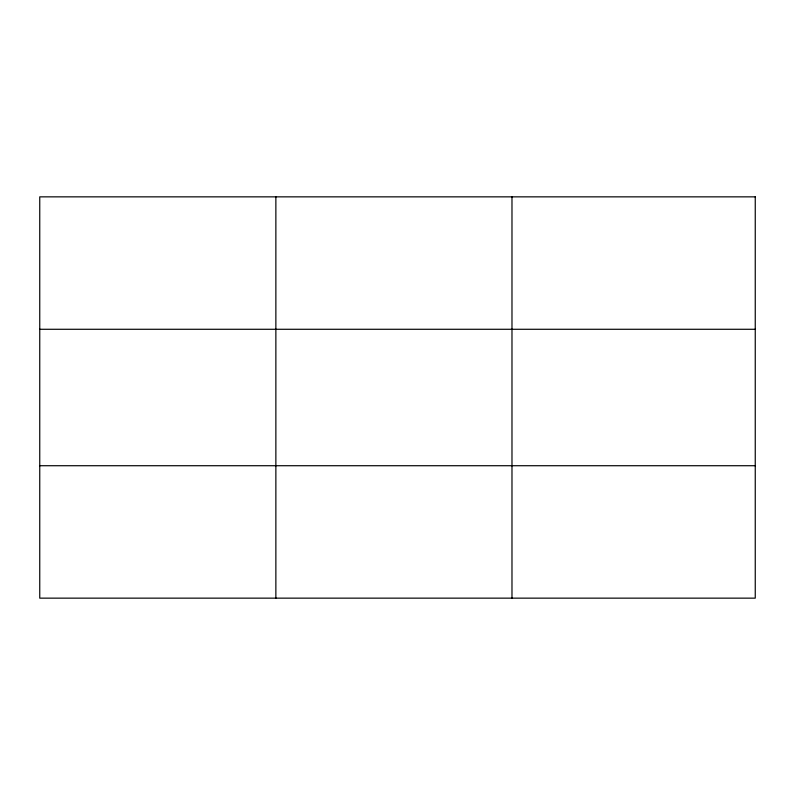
<?xml version="1.0" encoding="UTF-8"?>
<svg xmlns="http://www.w3.org/2000/svg" width="795" height="795" viewBox="0 0 795 795"><rect width="100%" height="100%" fill="white"/><g stroke="black" fill="none" stroke-linecap="round" stroke-linejoin="round"><path stroke-width="1.19" d="M275.865 598.148L275.865 196.852M511.98 598.148L511.98 196.852M39.75 329.279L755.25 329.279M39.75 465.721L755.25 465.721M755.25 196.852L755.25 598.148L39.75 598.148L39.75 196.852L755.25 196.852"/></g></svg>
